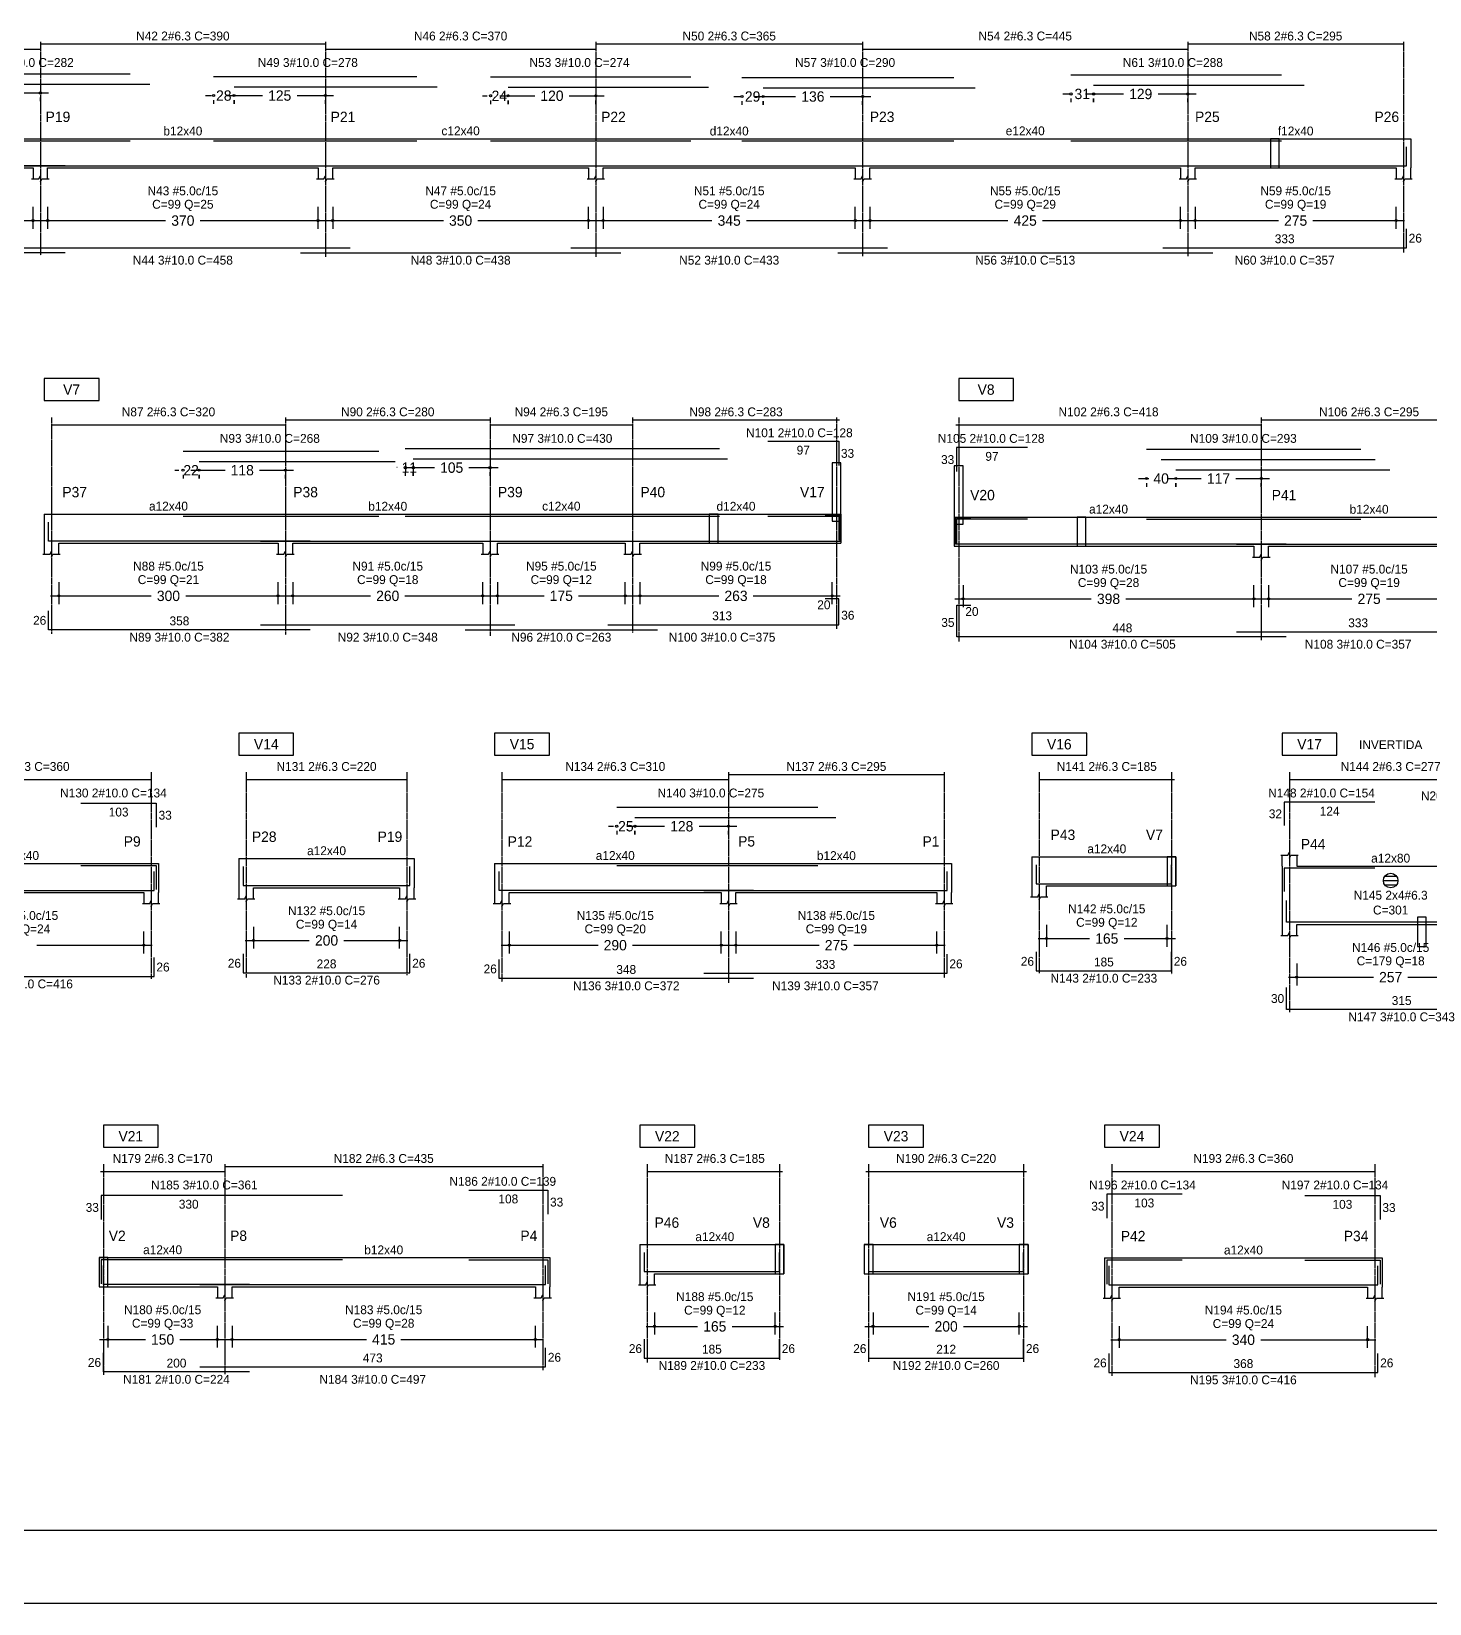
# Model space of a CAD drawing. Extents: x -8959 to 10104, y 7473 to 11928.
# Drawn here: x 121 to 2034, y 7473 to 9625 of the extents above; entities that cross this region are included whole.
import ezdxf
from ezdxf.enums import TextEntityAlignment as Align

# ---------------------------------------------------------------- set-up
doc = ezdxf.new("R2010")
doc.units = 0
doc.header["$LTSCALE"] = 10
doc.header["$MEASUREMENT"] = 0
doc.linetypes.add('LT0', pattern=[0])
doc.linetypes.add('LT3', pattern=[0.264, 0.12, -0.048, 0.048, -0.048])
for name, color, linetype in [('COT-T', 1, 'LT0'), ('FER-L', 7, 'LT0'), ('FER-T', 2, 'LT0'), ('VIG-L', 7, 'LT0'), ('VIG-T', 8, 'LT0')]:
    doc.layers.add(name, color=color, linetype=linetype)

msp = doc.modelspace()

# ---------------------------------------------------------------- linework, layer by layer
at = {"layer": 'COT-T', "linetype": 'LT3'}
for p, q in [((133.1, 9611), (133.1, 9318.9)), ((523.1, 9611), (523.1, 9316.4)), ((893.1, 9611), (893.1, 9316.4)), ((1258.1, 9611), (1258.1, 9317.7)), ((1703.1, 9611), (1703.1, 9317.7)), ((1998.1, 9611), (1998.1, 9322.6)), ((148.4, 9096.6), (148.4, 8800.5)), ((468.4, 9096.6), (468.4, 8799.1)), ((748.4, 9096.6), (748.4, 8797.8)), ((943.4, 9096.6), (943.4, 8801.8)), ((1222.4, 9096.6), (1222.4, 8807.2)), ((1389.6, 9096.6), (1389.6, 8790.3)), ((1803.6, 9096.6), (1803.6, 8792.1)), ((284.7, 8611.3), (284.7, 8328.3)), ((414.7, 8611.3), (414.7, 8329.6)), ((634.7, 8611.3), (634.7, 8333.5)), ((764.7, 8611.3), (764.7, 8324.4)), ((1074.7, 8611.3), (1074.7, 8323.2)), ((1369.7, 8611.3), (1369.7, 8329.6)), ((1499.7, 8611.3), (1499.7, 8336.1)), ((1680.7, 8611.3), (1680.7, 8334.8)), ((1842.1, 8611.3), (1842.1, 8282.6)), ((219.4, 8074.8), (219.4, 7786.7)), ((385.4, 8074.8), (385.4, 7787.6)), ((820.4, 8074.8), (820.4, 7792.8)), ((963.4, 8074.8), (963.4, 7803.3)), ((1144.4, 8074.8), (1144.4, 7806.6)), ((1266.4, 8074.8), (1266.4, 7804.4)), ((1478.4, 8074.8), (1478.4, 7804.4)), ((1599.1, 8074.8), (1599.1, 7785.3)), ((1959.1, 8074.8), (1959.1, 7782.9))]:
    msp.add_line(p, q, dxfattribs=at)
at = {"layer": 'COT-T', "linetype": 'LT0'}
for p, q in [((90.8, 9540.8), (144.4, 9540.8)), ((133.1, 9529.5), (133.1, 9534.5)), ((358.9, 9537.3), (367.3, 9537.3)), ((386.9, 9537.3), (437, 9537.3)), ((401, 9537.3), (409.4, 9537.3)), ((484.3, 9537.3), (534.4, 9537.3)), ((737.9, 9537), (744.3, 9537)), ((761.9, 9537), (809.5, 9537)), ((778, 9537), (784.4, 9537)), ((856.8, 9537), (904.4, 9537)), ((1081.9, 9536), (1090.8, 9536)), ((1110.9, 9536), (1166.5, 9536)), ((1124.5, 9536), (1133.4, 9536)), ((1213.8, 9536), (1269.4, 9536)), ((1531.9, 9539.5), (1541.8, 9539.5)), ((1543.1, 9533.3), (1543.1, 9528.3)), ((1562.9, 9539.5), (1615, 9539.5)), ((1574.1, 9528.3), (1574.1, 9533.3)), ((1574.1, 9533.3), (1574.1, 9528.3)), ((1575.5, 9539.5), (1585.4, 9539.5)), ((1662.3, 9539.5), (1714.4, 9539.5)), ((1703.1, 9528.3), (1703.1, 9533.3)), ((370.1, 9531), (370.1, 9526)), ((398.1, 9526), (398.1, 9531)), ((398.1, 9531), (398.1, 9526)), ((523.1, 9526), (523.1, 9531)), ((749.1, 9530.7), (749.1, 9525.7)), ((773.1, 9525.7), (773.1, 9530.7)), ((773.1, 9530.7), (773.1, 9525.7)), ((893.1, 9525.7), (893.1, 9530.7)), ((1093.1, 9529.8), (1093.1, 9524.8)), ((1122.1, 9524.8), (1122.1, 9529.8)), ((1122.1, 9529.8), (1122.1, 9524.8)), ((1258.1, 9524.8), (1258.1, 9529.8)), ((123.1, 9355), (123.1, 9385)), ((143.1, 9385), (143.1, 9355)), ((513.1, 9355), (513.1, 9385)), ((533.1, 9385), (533.1, 9355)), ((883.1, 9355), (883.1, 9385)), ((903.1, 9385), (903.1, 9355)), ((1248.1, 9355), (1248.1, 9385)), ((1268.1, 9385), (1268.1, 9355)), ((1693.1, 9355), (1693.1, 9385)), ((1713.1, 9385), (1713.1, 9355)), ((1988.1, 9355), (1988.1, 9385)), ((-3.2, 9366.2), (134.4, 9366.2)), ((131.9, 9366.2), (304.5, 9366.2)), ((351.8, 9366.2), (524.4, 9366.2)), ((521.9, 9366.2), (684.5, 9366.2)), ((731.8, 9366.2), (894.4, 9366.2)), ((891.9, 9366.2), (1052, 9366.2)), ((1099.3, 9366.2), (1259.4, 9366.2)), ((1256.9, 9366.2), (1457, 9366.2)), ((1504.3, 9366.2), (1704.4, 9366.2)), ((1701.9, 9366.2), (1827, 9366.2)), ((1874.3, 9366.2), (1999.4, 9366.2)), ((317.1, 9024.6), (322.5, 9024.6)), ((328.4, 9018.4), (328.4, 9013.4)), ((339.1, 9024.6), (385.8, 9024.6)), ((350.4, 9013.4), (350.4, 9018.4)), ((350.4, 9018.4), (350.4, 9013.4)), ((356.3, 9024.6), (361.6, 9024.6)), ((433, 9024.6), (479.6, 9024.6)), ((468.4, 9013.4), (468.4, 9018.4)), ((621.1, 9028.1), (621, 9028.1)), ((632.1, 9028.1), (672.3, 9028.1)), ((632.4, 9021.9), (632.4, 9016.9)), ((643.4, 9016.9), (643.4, 9021.9)), ((643.4, 9021.9), (643.4, 9016.9)), ((654.8, 9028.1), (654.6, 9028.1)), ((719.5, 9028.1), (759.6, 9028.1)), ((748.4, 9016.9), (748.4, 9021.9)), ((1635.4, 9013.2), (1649.8, 9013.2)), ((1646.6, 9007), (1646.6, 9002)), ((1675.4, 9013.2), (1721.5, 9013.2)), ((1683.5, 9013.2), (1697.9, 9013.2)), ((1686.6, 9002), (1686.6, 9007)), ((1686.6, 9007), (1686.6, 9002)), ((1768.8, 9013.2), (1814.9, 9013.2)), ((1803.6, 9002), (1803.6, 9007)), ((158.4, 8871.4), (158.4, 8841.4)), ((458.4, 8841.4), (458.4, 8871.4)), ((478.4, 8871.4), (478.4, 8841.4)), ((738.4, 8841.4), (738.4, 8871.4)), ((758.4, 8871.4), (758.4, 8841.4)), ((933.4, 8841.4), (933.4, 8871.4)), ((953.4, 8871.4), (953.4, 8841.4)), ((1216.4, 8841.4), (1216.4, 8871.4)), ((1395.6, 8867.3), (1395.6, 8837.3)), ((1793.6, 8837.3), (1793.6, 8867.3)), ((1813.6, 8867.3), (1813.6, 8837.3)), ((147.1, 8852.6), (284.8, 8852.6)), ((332, 8852.6), (469.6, 8852.6)), ((467.1, 8852.6), (584.8, 8852.6)), ((632, 8852.6), (749.6, 8852.6)), ((747.1, 8852.6), (822.3, 8852.6)), ((869.5, 8852.6), (944.6, 8852.6)), ((942.1, 8852.6), (1061.3, 8852.6)), ((1108.5, 8852.6), (1227.6, 8852.6)), ((1384.4, 8848.5), (1571, 8848.5)), ((1618.3, 8848.5), (1804.9, 8848.5)), ((1802.4, 8848.5), (1927.5, 8848.5)), ((1974.8, 8848.5), (2099.9, 8848.5)), ((910.5, 8537.3), (917.4, 8537.3)), ((921.7, 8531), (921.7, 8526)), ((935.5, 8537.3), (987.1, 8537.3)), ((946.7, 8526), (946.7, 8531)), ((946.7, 8531), (946.7, 8526)), ((951.1, 8537.3), (958, 8537.3)), ((1034.4, 8537.3), (1086, 8537.3)), ((1074.7, 8526), (1074.7, 8531)), ((274.7, 8363.3), (274.7, 8393.3)), ((424.7, 8399.8), (424.7, 8369.8)), ((624.7, 8369.8), (624.7, 8399.8)), ((774.7, 8393.3), (774.7, 8363.3)), ((1064.7, 8363.3), (1064.7, 8393.3)), ((1084.7, 8393.3), (1084.7, 8363.3)), ((1359.7, 8363.3), (1359.7, 8393.3)), ((1509.7, 8402.4), (1509.7, 8372.4)), ((1674.7, 8372.4), (1674.7, 8402.4)), ((128.4, 8374.5), (286, 8374.5)), ((413.5, 8381), (501.1, 8381)), ((548.4, 8381), (636, 8381)), ((763.5, 8374.5), (896.1, 8374.5)), ((943.4, 8374.5), (1076, 8374.5)), ((1073.5, 8374.5), (1198.6, 8374.5)), ((1245.9, 8374.5), (1371, 8374.5)), ((1498.5, 8383.6), (1568.6, 8383.6)), ((1615.9, 8383.6), (1686, 8383.6)), ((1852.1, 8349.5), (1852.1, 8319.5)), ((1840.8, 8330.8), (1956.9, 8330.8)), ((2004.2, 8330.8), (2120.3, 8330.8)), ((225.4, 7853.7), (225.4, 7823.7)), ((375.4, 7823.7), (375.4, 7853.7)), ((395.4, 7853.7), (395.4, 7823.7)), ((810.4, 7823.7), (810.4, 7853.7)), ((973.4, 7871.6), (973.4, 7841.6)), ((1138.4, 7841.6), (1138.4, 7871.6)), ((1272.4, 7871.6), (1272.4, 7841.6)), ((1472.4, 7841.6), (1472.4, 7871.6)), ((1609.1, 7853.3), (1609.1, 7823.3)), ((1949.1, 7823.3), (1949.1, 7853.3)), ((214.1, 7834.9), (276.8, 7834.9)), ((324, 7834.9), (386.6, 7834.9)), ((384.1, 7834.9), (579.3, 7834.9)), ((626.5, 7834.9), (821.6, 7834.9)), ((962.2, 7852.8), (1032.3, 7852.8)), ((1079.5, 7852.8), (1149.7, 7852.8)), ((1261.2, 7852.8), (1348.8, 7852.8)), ((1396, 7852.8), (1483.7, 7852.8)), ((1597.9, 7834.5), (1755.5, 7834.5)), ((1802.8, 7834.5), (1960.4, 7834.5))]:
    msp.add_line(p, q, dxfattribs=at)
at = {"layer": 'COT-T'}
for centre in [(133.1, 9540.8), (370.1, 9537.3), (398.1, 9537.3), (398.1, 9537.3), (523.1, 9537.3), (749.1, 9537), (773.1, 9537), (773.1, 9537), (893.1, 9537), (1093.1, 9536), (1122.1, 9536), (1122.1, 9536), (1258.1, 9536), (1543.1, 9539.5), (1574.1, 9539.5), (1574.1, 9539.5), (1703.1, 9539.5), (123.1, 9366.2), (143.1, 9366.2), (513.1, 9366.2), (533.1, 9366.2), (883.1, 9366.2), (903.1, 9366.2), (1248.1, 9366.2), (1268.1, 9366.2), (1693.1, 9366.2), (1713.1, 9366.2), (1988.1, 9366.2), (328.4, 9024.6), (350.4, 9024.6), (350.4, 9024.6), (468.4, 9024.6), (632.4, 9028.1), (643.4, 9028.1), (643.4, 9028.1), (748.4, 9028.1), (1646.6, 9013.2), (1686.6, 9013.2), (1686.6, 9013.2), (1803.6, 9013.2), (158.4, 8852.6), (458.4, 8852.6), (478.4, 8852.6), (738.4, 8852.6), (758.4, 8852.6), (933.4, 8852.6), (953.4, 8852.6), (1216.4, 8852.6), (1395.6, 8848.5), (1793.6, 8848.5), (1813.6, 8848.5), (921.7, 8537.3), (946.7, 8537.3), (946.7, 8537.3), (1074.7, 8537.3), (274.7, 8374.5), (424.7, 8381), (624.7, 8381), (774.7, 8374.5), (1064.7, 8374.5), (1084.7, 8374.5), (1359.7, 8374.5), (1509.7, 8383.6), (1674.7, 8383.6), (1852.1, 8330.8), (973.4, 7852.8), (1138.4, 7852.8), (1272.4, 7852.8), (1472.4, 7852.8), (225.4, 7834.9), (375.4, 7834.9), (395.4, 7834.9), (810.4, 7834.9), (1609.1, 7834.5), (1949.1, 7834.5)]:
    msp.add_circle(centre, 1.5, dxfattribs=at)
at = {"layer": 'FER-T', "linetype": 'LT0'}
for p, q in [((-186.9, 9601), (133.1, 9601)), ((133.1, 9608), (523.1, 9608)), ((523.1, 9601), (893.1, 9601)), ((893.1, 9608), (1258.1, 9608)), ((1258.1, 9601), (1703.1, 9601)), ((1703.1, 9608), (1998.1, 9608)), ((-25.9, 9566.8), (256.1, 9566.8)), ((370.1, 9563.3), (648.1, 9563.3)), ((749.1, 9563), (1023.1, 9563)), ((1093.1, 9562), (1383.1, 9562)), ((1543.1, 9565.5), (1831.1, 9565.5)), ((1.1, 9552.8), (283.1, 9552.8)), ((398.1, 9549.3), (676.1, 9549.3)), ((773.1, 9549), (1047.1, 9549)), ((1122.1, 9548), (1412.1, 9548)), ((1574.1, 9551.5), (1862.1, 9551.5)), ((-25.9, 9475.2), (256.1, 9475.2)), ((370.1, 9475.2), (648.1, 9475.2)), ((749.1, 9475.2), (1023.1, 9475.2)), ((1093.1, 9475.2), (1383.1, 9475.2)), ((1543.1, 9475.2), (1831.1, 9475.2)), ((2002.1, 9441.2), (2002.1, 9467.2)), ((167.1, 9441.2), (-190.9, 9441.2)), ((99.1, 9441.2), (557.1, 9441.2)), ((489.1, 9441.2), (927.1, 9441.2)), ((859.1, 9441.2), (1292.1, 9441.2)), ((1224.1, 9441.2), (1737.1, 9441.2)), ((1669.1, 9441.2), (2002.1, 9441.2)), ((2002.1, 9329.1), (2002.1, 9355.1)), ((167.1, 9322.1), (-190.9, 9322.1)), ((99.1, 9329.1), (557.1, 9329.1)), ((489.1, 9322.1), (927.1, 9322.1)), ((859.1, 9329.1), (1292.1, 9329.1)), ((1224.1, 9322.1), (1737.1, 9322.1)), ((1669.1, 9329.1), (2002.1, 9329.1)), ((148.4, 9086.6), (468.4, 9086.6)), ((468.4, 9093.6), (748.4, 9093.6)), ((748.4, 9086.6), (943.4, 9086.6)), ((943.4, 9093.6), (1226.4, 9093.6)), ((1385.6, 9086.6), (1803.6, 9086.6)), ((1803.6, 9093.6), (2098.6, 9093.6)), ((1128.4, 9064.1), (1225.4, 9064.1)), ((1225.4, 9064.1), (1225.4, 9031.1)), ((328.4, 9050.6), (596.4, 9050.6)), ((632.4, 9054.1), (1062.4, 9054.1)), ((643.4, 9040.1), (1073.4, 9040.1)), ((1483.6, 9055.6), (1386.6, 9055.6)), ((1386.6, 9055.6), (1386.6, 9022.6)), ((1646.6, 9053.2), (1939.6, 9053.2)), ((1666.6, 9039.2), (1959.6, 9039.2)), ((350.4, 9036.6), (618.4, 9036.6)), ((1686.6, 9025.2), (1979.6, 9025.2)), ((144.4, 8927.6), (144.4, 8953.6)), ((328.4, 8961.6), (596.4, 8961.6)), ((632.4, 8961.6), (1062.4, 8961.6)), ((1128.4, 8961.6), (1225.4, 8961.6)), ((1225.4, 8961.6), (1225.4, 8928.6)), ((1227.3, 8927.6), (1227.3, 8962.7)), ((1385.1, 8923.5), (1385.1, 8959.3)), ((1483.6, 8957.5), (1386.6, 8957.5)), ((1386.6, 8957.5), (1386.6, 8924.5)), ((1646.6, 8957.5), (1939.6, 8957.5)), ((502.4, 8927.6), (144.4, 8927.6)), ((434.4, 8927.6), (782.4, 8927.6)), ((714.4, 8927.6), (977.4, 8927.6)), ((909.4, 8927.6), (1227.3, 8927.6)), ((1837.6, 8923.5), (1385.1, 8923.5)), ((1769.6, 8923.5), (2102.6, 8923.5)), ((1225.7, 8813.1), (1225.7, 8848.7)), ((144.4, 8806.1), (144.4, 8832.1)), ((1387, 8796.5), (1387, 8839.8)), ((502.4, 8806.1), (144.4, 8806.1)), ((434.4, 8813.1), (782.4, 8813.1)), ((714.4, 8806.1), (977.4, 8806.1)), ((909.4, 8813.1), (1225.7, 8813.1)), ((1769.6, 8803.5), (2102.6, 8803.5)), ((1837.6, 8796.5), (1387, 8796.5)), ((1074.7, 8608.3), (1369.7, 8608.3)), ((-75.3, 8601.3), (284.7, 8601.3)), ((414.7, 8601.3), (634.7, 8601.3)), ((764.7, 8601.3), (1074.7, 8601.3)), ((1499.7, 8601.3), (1684.7, 8601.3)), ((1842.1, 8601.3), (2119.1, 8601.3)), ((188.7, 8568.9), (291.7, 8568.9)), ((291.7, 8568.9), (291.7, 8535.9)), ((921.7, 8563.3), (1196.7, 8563.3)), ((1959.1, 8570.3), (1835.1, 8570.3)), ((1835.1, 8570.3), (1835.1, 8538.3)), ((946.7, 8549.3), (1221.7, 8549.3)), ((188.7, 8483.5), (291.7, 8483.5)), ((291.7, 8483.5), (291.7, 8450.5)), ((410.7, 8482), (410.7, 8456)), ((638.7, 8456), (638.7, 8482)), ((921.7, 8483.5), (1196.7, 8483.5)), ((1495.7, 8484.6), (1495.7, 8458.6)), ((1680.7, 8458.6), (1680.7, 8484.6)), ((1959.1, 8479.8), (1835.1, 8479.8)), ((1835.1, 8479.8), (1835.1, 8447.8)), ((288.7, 8449.5), (288.7, 8475.5)), ((410.7, 8456), (638.7, 8456)), ((760.7, 8449.5), (760.7, 8475.5)), ((1373.7, 8449.5), (1373.7, 8475.5)), ((1495.7, 8458.6), (1680.7, 8458.6)), ((-79.3, 8449.5), (288.7, 8449.5)), ((1108.7, 8449.5), (760.7, 8449.5)), ((1040.7, 8449.5), (1373.7, 8449.5)), ((1838.1, 8405.8), (1838.1, 8435.8)), ((2153.1, 8405.8), (1838.1, 8405.8)), ((288.7, 8331.6), (288.7, 8357.6)), ((410.7, 8362.8), (410.7, 8336.8)), ((638.7, 8336.8), (638.7, 8362.8)), ((760.7, 8329), (760.7, 8355)), ((1373.7, 8336), (1373.7, 8362)), ((1495.7, 8365.4), (1495.7, 8339.4)), ((1680.7, 8339.4), (1680.7, 8365.4)), ((-79.3, 8331.6), (288.7, 8331.6)), ((410.7, 8336.8), (638.7, 8336.8)), ((1108.7, 8329), (760.7, 8329)), ((1040.7, 8336), (1373.7, 8336)), ((1495.7, 8339.4), (1680.7, 8339.4)), ((1838.1, 8286.5), (1838.1, 8316.5)), ((2153.1, 8286.5), (1838.1, 8286.5)), ((385.4, 8071.8), (820.4, 8071.8)), ((215.4, 8064.8), (385.4, 8064.8)), ((963.4, 8064.8), (1148.4, 8064.8)), ((1262.4, 8064.8), (1482.4, 8064.8)), ((1599.1, 8064.8), (1959.1, 8064.8)), ((546.4, 8032.1), (216.4, 8032.1)), ((216.4, 8032.1), (216.4, 7999.1)), ((719.4, 8039.4), (827.4, 8039.4)), ((827.4, 8039.4), (827.4, 8006.4)), ((1695.1, 8033.8), (1592.1, 8033.8)), ((1592.1, 8033.8), (1592.1, 8000.8)), ((1863.1, 8031.9), (1966.1, 8031.9)), ((1966.1, 8031.9), (1966.1, 7998.9)), ((546.4, 7943.9), (216.4, 7943.9)), ((216.4, 7943.9), (216.4, 7910.9)), ((719.4, 7943.9), (827.4, 7943.9)), ((827.4, 7943.9), (827.4, 7910.9)), ((959.4, 7953.8), (959.4, 7927.8)), ((1144.4, 7927.8), (1144.4, 7953.8)), ((1266.4, 7953.8), (1266.4, 7927.8)), ((1478.4, 7927.8), (1478.4, 7953.8)), ((1695.1, 7943.5), (1592.1, 7943.5)), ((1592.1, 7943.5), (1592.1, 7910.5)), ((1863.1, 7943.5), (1966.1, 7943.5)), ((1966.1, 7943.5), (1966.1, 7910.5)), ((219.4, 7909.9), (219.4, 7935.9)), ((824.4, 7909.9), (824.4, 7935.9)), ((959.4, 7927.8), (1144.4, 7927.8)), ((1266.4, 7927.8), (1478.4, 7927.8)), ((1595.1, 7935.5), (1595.1, 7909.5)), ((1963.1, 7909.5), (1963.1, 7935.5)), ((419.4, 7909.9), (219.4, 7909.9)), ((351.4, 7909.9), (824.4, 7909.9)), ((1595.1, 7909.5), (1963.1, 7909.5)), ((959.4, 7835.4), (959.4, 7809.4)), ((1144.4, 7809.4), (1144.4, 7835.4)), ((1266.4, 7835.4), (1266.4, 7809.4)), ((1478.4, 7809.4), (1478.4, 7835.4)), ((219.4, 7790.5), (219.4, 7816.5)), ((824.4, 7797.5), (824.4, 7823.5)), ((1595.1, 7815.8), (1595.1, 7789.8)), ((1963.1, 7789.8), (1963.1, 7815.8)), ((419.4, 7790.5), (219.4, 7790.5)), ((351.4, 7797.5), (824.4, 7797.5)), ((959.4, 7809.4), (1144.4, 7809.4)), ((1266.4, 7809.4), (1478.4, 7809.4)), ((1595.1, 7789.8), (1963.1, 7789.8))]:
    msp.add_line(p, q, dxfattribs=at)
at = {"layer": 'FER-T', "linetype": 'ByBlock'}
for p, q in [((1227.3, 8962.7), (1206.8, 8962.7)), ((1385.1, 8959.3), (1406.3, 8959.3)), ((1225.7, 8848.7), (1206.8, 8848.7)), ((1387, 8839.8), (1406.3, 8839.8))]:
    msp.add_line(p, q, dxfattribs=at)
at = {"layer": 'VIG-T', "linetype": 'LT0'}
for p, q in [((-176.9, 9478.2), (123.1, 9478.2)), ((123.1, 9478.2), (143.1, 9478.2)), ((143.1, 9478.2), (293.1, 9478.2)), ((293.1, 9478.2), (513.1, 9478.2)), ((513.1, 9478.2), (533.1, 9478.2)), ((533.1, 9478.2), (883.1, 9478.2)), ((883.1, 9478.2), (903.1, 9478.2)), ((903.1, 9478.2), (1023.1, 9478.2)), ((1023.1, 9478.2), (1248.1, 9478.2)), ((1248.1, 9478.2), (1268.1, 9478.2)), ((1268.1, 9478.2), (1523.1, 9478.2)), ((1523.1, 9478.2), (1693.1, 9478.2)), ((1693.1, 9478.2), (1713.1, 9478.2)), ((1713.1, 9478.2), (1816.1, 9478.2)), ((1816.1, 9478.2), (1828.1, 9478.2)), ((1828.1, 9478.2), (1816.1, 9478.2)), ((1816.1, 9478.2), (1816.1, 9438.2)), ((1828.1, 9478.2), (1988.1, 9478.2)), ((1828.1, 9438.2), (1828.1, 9478.2)), ((1988.1, 9478.2), (2008.1, 9478.2)), ((2008.1, 9478.2), (2008.1, 9438.2)), ((-176.9, 9438.2), (123.1, 9438.2)), ((123.1, 9438.2), (123.1, 9423.2)), ((131.1, 9423.2), (133.1, 9427.2)), ((133.1, 9427.2), (133.1, 9419.2)), ((143.1, 9438.2), (293.1, 9438.2)), ((143.1, 9423.2), (143.1, 9438.2)), ((293.1, 9438.2), (513.1, 9438.2)), ((513.1, 9438.2), (513.1, 9423.2)), ((521.1, 9423.2), (523.1, 9427.2)), ((523.1, 9427.2), (523.1, 9419.2)), ((533.1, 9438.2), (883.1, 9438.2)), ((533.1, 9423.2), (533.1, 9438.2)), ((883.1, 9438.2), (883.1, 9423.2)), ((891.1, 9423.2), (893.1, 9427.2)), ((893.1, 9427.2), (893.1, 9419.2)), ((903.1, 9438.2), (1023.1, 9438.2)), ((903.1, 9423.2), (903.1, 9438.2)), ((1023.1, 9438.2), (1248.1, 9438.2)), ((1248.1, 9438.2), (1248.1, 9423.2)), ((1256.1, 9423.2), (1258.1, 9427.2)), ((1258.1, 9427.2), (1258.1, 9419.2)), ((1268.1, 9438.2), (1523.1, 9438.2)), ((1268.1, 9423.2), (1268.1, 9438.2)), ((1523.1, 9438.2), (1693.1, 9438.2)), ((1693.1, 9438.2), (1693.1, 9423.2)), ((1701.1, 9423.2), (1703.1, 9427.2)), ((1703.1, 9427.2), (1703.1, 9419.2)), ((1713.1, 9438.2), (1816.1, 9438.2)), ((1713.1, 9423.2), (1713.1, 9438.2)), ((1816.1, 9438.2), (1828.1, 9438.2)), ((1816.1, 9438.2), (1828.1, 9438.2)), ((1828.1, 9438.2), (1988.1, 9438.2)), ((1988.1, 9438.2), (1988.1, 9423.2)), ((1996.1, 9423.2), (1998.1, 9427.2)), ((1998.1, 9427.2), (1998.1, 9419.2)), ((2008.1, 9423.2), (2008.1, 9438.2)), ((121.1, 9423.2), (131.1, 9423.2)), ((133.1, 9419.2), (135.1, 9423.2)), ((135.1, 9423.2), (145.1, 9423.2)), ((511.1, 9423.2), (521.1, 9423.2)), ((523.1, 9419.2), (525.1, 9423.2)), ((525.1, 9423.2), (535.1, 9423.2)), ((881.1, 9423.2), (891.1, 9423.2)), ((893.1, 9419.2), (895.1, 9423.2)), ((895.1, 9423.2), (905.1, 9423.2)), ((1246.1, 9423.2), (1256.1, 9423.2)), ((1258.1, 9419.2), (1260.1, 9423.2)), ((1260.1, 9423.2), (1270.1, 9423.2)), ((1691.1, 9423.2), (1701.1, 9423.2)), ((1703.1, 9419.2), (1705.1, 9423.2)), ((1705.1, 9423.2), (1715.1, 9423.2)), ((1986.1, 9423.2), (1996.1, 9423.2)), ((1998.1, 9419.2), (2000.1, 9423.2)), ((2000.1, 9423.2), (2010.1, 9423.2)), ((213.4, 9149.9), (138.4, 9149.9)), ((138.4, 9149.9), (138.4, 9119.9)), ((213.4, 9119.9), (213.4, 9149.9)), ((1464.6, 9149.9), (1389.6, 9149.9)), ((1389.6, 9149.9), (1389.6, 9119.9)), ((1464.6, 9119.9), (1464.6, 9149.9)), ((138.4, 9119.9), (213.4, 9119.9)), ((1389.6, 9119.9), (1464.6, 9119.9)), ((1228.4, 9034.6), (1216.4, 9034.6)), ((1216.4, 9034.6), (1216.4, 8954.6)), ((1228.4, 8954.6), (1228.4, 9034.6)), ((1395.6, 9030.5), (1383.6, 9030.5)), ((1383.6, 9030.5), (1383.6, 8950.5)), ((1395.6, 8950.5), (1395.6, 9030.5)), ((138.4, 8964.6), (158.4, 8964.6)), ((138.4, 8964.6), (138.4, 8924.6)), ((158.4, 8964.6), (458.4, 8964.6)), ((458.4, 8964.6), (478.4, 8964.6)), ((478.4, 8964.6), (738.4, 8964.6)), ((738.4, 8964.6), (758.4, 8964.6)), ((758.4, 8964.6), (933.4, 8964.6)), ((933.4, 8964.6), (953.4, 8964.6)), ((953.4, 8964.6), (1048.4, 8964.6)), ((1048.4, 8964.6), (1060.4, 8964.6)), ((1060.4, 8964.6), (1048.4, 8964.6)), ((1048.4, 8964.6), (1048.4, 8924.6)), ((1060.4, 8964.6), (1216.4, 8964.6)), ((1060.4, 8924.6), (1060.4, 8964.6)), ((1216.4, 8964.6), (1228.4, 8964.6)), ((1216.4, 8954.6), (1228.4, 8954.6)), ((1228.4, 8964.6), (1228.4, 8924.6)), ((1383.6, 8960.5), (1395.6, 8960.5)), ((1383.6, 8960.5), (1383.6, 8920.5)), ((1395.6, 8960.5), (1551.6, 8960.5)), ((1551.6, 8960.5), (1563.6, 8960.5)), ((1563.6, 8960.5), (1551.6, 8960.5)), ((1551.6, 8960.5), (1551.6, 8920.5)), ((1563.6, 8960.5), (1793.6, 8960.5)), ((1563.6, 8920.5), (1563.6, 8960.5)), ((1793.6, 8960.5), (1813.6, 8960.5)), ((1813.6, 8960.5), (2088.6, 8960.5)), ((1383.6, 8950.5), (1395.6, 8950.5)), ((136.4, 8909.6), (146.4, 8909.6)), ((138.4, 8924.6), (138.4, 8909.6)), ((146.4, 8909.6), (148.4, 8913.6)), ((148.4, 8913.6), (148.4, 8905.6)), ((148.4, 8905.6), (150.4, 8909.6)), ((150.4, 8909.6), (160.4, 8909.6)), ((158.4, 8924.6), (458.4, 8924.6)), ((158.4, 8909.6), (158.4, 8924.6)), ((456.4, 8909.6), (466.4, 8909.6)), ((458.4, 8924.6), (458.4, 8909.6)), ((466.4, 8909.6), (468.4, 8913.6)), ((468.4, 8913.6), (468.4, 8905.6)), ((468.4, 8905.6), (470.4, 8909.6)), ((470.4, 8909.6), (480.4, 8909.6)), ((478.4, 8924.6), (738.4, 8924.6)), ((478.4, 8909.6), (478.4, 8924.6)), ((736.4, 8909.6), (746.4, 8909.6)), ((738.4, 8924.6), (738.4, 8909.6)), ((746.4, 8909.6), (748.4, 8913.6)), ((748.4, 8913.6), (748.4, 8905.6)), ((748.4, 8905.6), (750.4, 8909.6)), ((750.4, 8909.6), (760.4, 8909.6)), ((758.4, 8924.6), (933.4, 8924.6)), ((758.4, 8909.6), (758.4, 8924.6)), ((931.4, 8909.6), (941.4, 8909.6)), ((933.4, 8924.6), (933.4, 8909.6)), ((941.4, 8909.6), (943.4, 8913.6)), ((943.4, 8913.6), (943.4, 8905.6)), ((943.4, 8905.6), (945.4, 8909.6)), ((945.4, 8909.6), (955.4, 8909.6)), ((953.4, 8924.6), (1048.4, 8924.6)), ((953.4, 8909.6), (953.4, 8924.6)), ((1048.4, 8924.6), (1060.4, 8924.6)), ((1048.4, 8924.6), (1060.4, 8924.6)), ((1060.4, 8924.6), (1216.4, 8924.6)), ((1216.4, 8924.6), (1228.4, 8924.6)), ((1383.6, 8920.5), (1395.6, 8920.5)), ((1395.6, 8920.5), (1551.6, 8920.5)), ((1551.6, 8920.5), (1563.6, 8920.5)), ((1551.6, 8920.5), (1563.6, 8920.5)), ((1563.6, 8920.5), (1793.6, 8920.5)), ((1793.6, 8920.5), (1793.6, 8905.5)), ((1801.6, 8905.5), (1803.6, 8909.5)), ((1803.6, 8909.5), (1803.6, 8901.5)), ((1813.6, 8920.5), (2088.6, 8920.5)), ((1813.6, 8905.5), (1813.6, 8920.5)), ((1791.6, 8905.5), (1801.6, 8905.5)), ((1803.6, 8901.5), (1805.6, 8905.5)), ((1805.6, 8905.5), (1815.6, 8905.5)), ((479.7, 8664.5), (404.7, 8664.5)), ((404.7, 8664.5), (404.7, 8634.5)), ((479.7, 8634.5), (479.7, 8664.5)), ((829.7, 8664.5), (754.7, 8664.5)), ((754.7, 8664.5), (754.7, 8634.5)), ((829.7, 8634.5), (829.7, 8664.5)), ((1564.7, 8664.5), (1489.7, 8664.5)), ((1489.7, 8664.5), (1489.7, 8634.5)), ((1564.7, 8634.5), (1564.7, 8664.5)), ((1907.1, 8664.5), (1832.1, 8664.5)), ((1832.1, 8664.5), (1832.1, 8634.5)), ((1907.1, 8634.5), (1907.1, 8664.5)), ((404.7, 8634.5), (479.7, 8634.5)), ((754.7, 8634.5), (829.7, 8634.5)), ((1489.7, 8634.5), (1564.7, 8634.5)), ((1832.1, 8634.5), (1907.1, 8634.5)), ((1840.1, 8497.8), (1842.1, 8501.8)), ((1842.1, 8501.8), (1842.1, 8493.8)), ((-65.3, 8486.5), (274.7, 8486.5)), ((274.7, 8486.5), (294.7, 8486.5)), ((294.7, 8486.5), (294.7, 8446.5)), ((404.7, 8493), (424.7, 8493)), ((404.7, 8493), (404.7, 8453)), ((424.7, 8493), (624.7, 8493)), ((624.7, 8493), (644.7, 8493)), ((644.7, 8493), (644.7, 8453)), ((754.7, 8486.5), (774.7, 8486.5)), ((754.7, 8486.5), (754.7, 8446.5)), ((774.7, 8486.5), (1064.7, 8486.5)), ((1064.7, 8486.5), (1084.7, 8486.5)), ((1084.7, 8486.5), (1359.7, 8486.5)), ((1359.7, 8486.5), (1379.7, 8486.5)), ((1379.7, 8486.5), (1379.7, 8446.5)), ((1489.7, 8495.6), (1509.7, 8495.6)), ((1489.7, 8495.6), (1489.7, 8455.6)), ((1509.7, 8495.6), (1674.7, 8495.6)), ((1674.7, 8495.6), (1686.7, 8495.6)), ((1686.7, 8495.6), (1674.7, 8495.6)), ((1674.7, 8495.6), (1674.7, 8455.6)), ((1686.7, 8495.6), (1686.7, 8455.6)), ((1686.7, 8455.6), (1686.7, 8495.6)), ((1830.1, 8497.8), (1840.1, 8497.8)), ((1832.1, 8482.8), (1832.1, 8497.8)), ((1832.1, 8482.8), (1832.1, 8402.8)), ((1842.1, 8493.8), (1844.1, 8497.8)), ((1844.1, 8497.8), (1854.1, 8497.8)), ((1852.1, 8497.8), (1852.1, 8482.8)), ((1852.1, 8482.8), (2017.1, 8482.8)), ((2017.1, 8482.8), (2029.1, 8482.8)), ((2029.1, 8482.8), (2109.1, 8482.8)), ((1970.6, 8463), (1990.6, 8463)), ((1972.4, 8468.8), (1988.8, 8468.8)), ((1972.4, 8457.3), (1988.8, 8457.3)), ((-65.3, 8446.5), (274.7, 8446.5)), ((274.7, 8446.5), (274.7, 8431.5)), ((282.7, 8431.5), (284.7, 8435.5)), ((284.7, 8435.5), (284.7, 8427.5)), ((294.7, 8431.5), (294.7, 8446.5)), ((402.7, 8438), (412.7, 8438)), ((404.7, 8453), (404.7, 8438)), ((412.7, 8438), (414.7, 8442)), ((414.7, 8442), (414.7, 8434)), ((414.7, 8434), (416.7, 8438)), ((416.7, 8438), (426.7, 8438)), ((424.7, 8453), (624.7, 8453)), ((424.7, 8438), (424.7, 8453)), ((622.7, 8438), (632.7, 8438)), ((624.7, 8453), (624.7, 8438)), ((632.7, 8438), (634.7, 8442)), ((634.7, 8442), (634.7, 8434)), ((634.7, 8434), (636.7, 8438)), ((636.7, 8438), (646.7, 8438)), ((644.7, 8438), (644.7, 8453)), ((754.7, 8446.5), (754.7, 8431.5)), ((762.7, 8431.5), (764.7, 8435.5)), ((764.7, 8435.5), (764.7, 8427.5)), ((774.7, 8446.5), (1064.7, 8446.5)), ((774.7, 8431.5), (774.7, 8446.5)), ((1064.7, 8446.5), (1064.7, 8431.5)), ((1072.7, 8431.5), (1074.7, 8435.5)), ((1074.7, 8435.5), (1074.7, 8427.5)), ((1084.7, 8446.5), (1359.7, 8446.5)), ((1084.7, 8431.5), (1084.7, 8446.5)), ((1359.7, 8446.5), (1359.7, 8431.5)), ((1367.7, 8431.5), (1369.7, 8435.5)), ((1369.7, 8435.5), (1369.7, 8427.5)), ((1379.7, 8431.5), (1379.7, 8446.5)), ((1487.7, 8440.6), (1497.7, 8440.6)), ((1489.7, 8455.6), (1489.7, 8440.6)), ((1497.7, 8440.6), (1499.7, 8444.6)), ((1499.7, 8444.6), (1499.7, 8436.6)), ((1499.7, 8436.6), (1501.7, 8440.6)), ((1501.7, 8440.6), (1511.7, 8440.6)), ((1509.7, 8455.6), (1674.7, 8455.6)), ((1509.7, 8440.6), (1509.7, 8455.6)), ((1674.7, 8455.6), (1686.7, 8455.6)), ((1674.7, 8455.6), (1686.7, 8455.6)), ((272.7, 8431.5), (282.7, 8431.5)), ((284.7, 8427.5), (286.7, 8431.5)), ((286.7, 8431.5), (296.7, 8431.5)), ((752.7, 8431.5), (762.7, 8431.5)), ((764.7, 8427.5), (766.7, 8431.5)), ((766.7, 8431.5), (776.7, 8431.5)), ((1062.7, 8431.5), (1072.7, 8431.5)), ((1074.7, 8427.5), (1076.7, 8431.5)), ((1076.7, 8431.5), (1086.7, 8431.5)), ((1357.7, 8431.5), (1367.7, 8431.5)), ((1369.7, 8427.5), (1371.7, 8431.5)), ((1371.7, 8431.5), (1381.7, 8431.5)), ((2029.1, 8412.8), (2017.1, 8412.8)), ((2017.1, 8412.8), (2017.1, 8372.8)), ((2029.1, 8372.8), (2029.1, 8412.8)), ((1832.1, 8402.8), (1832.1, 8387.8)), ((1840.1, 8387.8), (1842.1, 8391.8)), ((1842.1, 8391.8), (1842.1, 8383.8)), ((1852.1, 8402.8), (2017.1, 8402.8)), ((1852.1, 8387.8), (1852.1, 8402.8)), ((2017.1, 8402.8), (2029.1, 8402.8)), ((2029.1, 8402.8), (2109.1, 8402.8)), ((1830.1, 8387.8), (1840.1, 8387.8)), ((1842.1, 8383.8), (1844.1, 8387.8)), ((1844.1, 8387.8), (1854.1, 8387.8)), ((2017.1, 8372.8), (2029.1, 8372.8)), ((294.4, 8128.1), (219.4, 8128.1)), ((219.4, 8128.1), (219.4, 8098.1)), ((294.4, 8098.1), (294.4, 8128.1)), ((1028.4, 8128.1), (953.4, 8128.1)), ((953.4, 8128.1), (953.4, 8098.1)), ((1028.4, 8098.1), (1028.4, 8128.1)), ((1341.4, 8128.1), (1266.4, 8128.1)), ((1266.4, 8128.1), (1266.4, 8098.1)), ((1341.4, 8098.1), (1341.4, 8128.1)), ((1664.1, 8128.1), (1589.1, 8128.1)), ((1589.1, 8128.1), (1589.1, 8098.1)), ((1664.1, 8098.1), (1664.1, 8128.1)), ((219.4, 8098.1), (294.4, 8098.1)), ((953.4, 8098.1), (1028.4, 8098.1)), ((1266.4, 8098.1), (1341.4, 8098.1)), ((1589.1, 8098.1), (1664.1, 8098.1)), ((953.4, 7964.8), (973.4, 7964.8)), ((953.4, 7964.8), (953.4, 7924.8)), ((973.4, 7964.8), (1138.4, 7964.8)), ((1138.4, 7964.8), (1150.4, 7964.8)), ((1150.4, 7964.8), (1138.4, 7964.8)), ((1138.4, 7964.8), (1138.4, 7924.8)), ((1150.4, 7964.8), (1150.4, 7924.8)), ((1150.4, 7924.8), (1150.4, 7964.8)), ((1260.4, 7964.8), (1272.4, 7964.8)), ((1260.4, 7964.8), (1260.4, 7924.8)), ((1272.4, 7964.8), (1260.4, 7964.8)), ((1260.4, 7964.8), (1260.4, 7924.8)), ((1272.4, 7964.8), (1472.4, 7964.8)), ((1272.4, 7924.8), (1272.4, 7964.8)), ((1472.4, 7964.8), (1484.4, 7964.8)), ((1484.4, 7964.8), (1472.4, 7964.8)), ((1472.4, 7964.8), (1472.4, 7924.8)), ((1484.4, 7964.8), (1484.4, 7924.8)), ((1484.4, 7924.8), (1484.4, 7964.8)), ((213.4, 7946.9), (225.4, 7946.9)), ((213.4, 7946.9), (213.4, 7906.9)), ((225.4, 7946.9), (213.4, 7946.9)), ((213.4, 7946.9), (213.4, 7906.9)), ((225.4, 7946.9), (375.4, 7946.9)), ((225.4, 7906.9), (225.4, 7946.9)), ((375.4, 7946.9), (395.4, 7946.9)), ((395.4, 7946.9), (810.4, 7946.9)), ((810.4, 7946.9), (830.4, 7946.9)), ((830.4, 7946.9), (830.4, 7906.9)), ((1589.1, 7946.5), (1609.1, 7946.5)), ((1589.1, 7946.5), (1589.1, 7906.5)), ((1609.1, 7946.5), (1949.1, 7946.5)), ((1949.1, 7946.5), (1969.1, 7946.5)), ((1969.1, 7946.5), (1969.1, 7906.5)), ((953.4, 7924.8), (953.4, 7909.8)), ((973.4, 7924.8), (1138.4, 7924.8)), ((973.4, 7909.8), (973.4, 7924.8)), ((1138.4, 7924.8), (1150.4, 7924.8)), ((1138.4, 7924.8), (1150.4, 7924.8)), ((1260.4, 7924.8), (1272.4, 7924.8)), ((1260.4, 7924.8), (1272.4, 7924.8)), ((1272.4, 7924.8), (1472.4, 7924.8)), ((1472.4, 7924.8), (1484.4, 7924.8)), ((1472.4, 7924.8), (1484.4, 7924.8)), ((213.4, 7906.9), (225.4, 7906.9)), ((213.4, 7906.9), (225.4, 7906.9)), ((225.4, 7906.9), (375.4, 7906.9)), ((375.4, 7906.9), (375.4, 7891.9)), ((395.4, 7906.9), (810.4, 7906.9)), ((395.4, 7891.9), (395.4, 7906.9)), ((810.4, 7906.9), (810.4, 7891.9)), ((830.4, 7891.9), (830.4, 7906.9)), ((951.4, 7909.8), (961.4, 7909.8)), ((961.4, 7909.8), (963.4, 7913.8)), ((963.4, 7913.8), (963.4, 7905.8)), ((963.4, 7905.8), (965.4, 7909.8)), ((965.4, 7909.8), (975.4, 7909.8)), ((1589.1, 7906.5), (1589.1, 7891.5)), ((1609.1, 7906.5), (1949.1, 7906.5)), ((1609.1, 7891.5), (1609.1, 7906.5)), ((1949.1, 7906.5), (1949.1, 7891.5)), ((1969.1, 7891.5), (1969.1, 7906.5)), ((373.4, 7891.9), (383.4, 7891.9)), ((383.4, 7891.9), (385.4, 7895.9)), ((385.4, 7895.9), (385.4, 7887.9)), ((385.4, 7887.9), (387.4, 7891.9)), ((387.4, 7891.9), (397.4, 7891.9)), ((808.4, 7891.9), (818.4, 7891.9)), ((818.4, 7891.9), (820.4, 7895.9)), ((820.4, 7895.9), (820.4, 7887.9)), ((820.4, 7887.9), (822.4, 7891.9)), ((822.4, 7891.9), (832.4, 7891.9)), ((1587.1, 7891.5), (1597.1, 7891.5)), ((1597.1, 7891.5), (1599.1, 7895.5)), ((1599.1, 7895.5), (1599.1, 7887.5)), ((1599.1, 7887.5), (1601.1, 7891.5)), ((1601.1, 7891.5), (1611.1, 7891.5)), ((1947.1, 7891.5), (1957.1, 7891.5)), ((1957.1, 7891.5), (1959.1, 7895.5)), ((1959.1, 7895.5), (1959.1, 7887.5)), ((1959.1, 7887.5), (1961.1, 7891.5)), ((1961.1, 7891.5), (1971.1, 7891.5))]:
    msp.add_line(p, q, dxfattribs=at)
at = {"layer": 'VIG-T', "linetype": 'ByBlock'}
for p, q in [((4694.6, 7573.5), (-1324.9, 7573.5)), ((4794.6, 7473.5), (-1512.4, 7473.5))]:
    msp.add_line(p, q, dxfattribs=at)
at = {"layer": 'VIG-T'}
msp.add_circle((1980.6, 8463), 10, dxfattribs=at)

# ---------------------------------------------------------------- texts
at = {"layer": 'COT-T'}
for s, p in [('28', (384.1, 9537.3)), ('125', (460.6, 9537.3)), ('24', (761.1, 9537)), ('120', (833.1, 9537)), ('29', (1107.6, 9536)), ('136', (1190.1, 9536)), ('31', (1558.6, 9539.5)), ('129', (1638.6, 9539.5)), ('370', (328.1, 9366.2)), ('350', (708.1, 9366.2)), ('345', (1075.6, 9366.2)), ('425', (1480.6, 9366.2)), ('275', (1850.6, 9366.2)), ('22', (339.4, 9024.6)), ('118', (409.4, 9024.6)), ('11', (637.9, 9028.1)), ('105', (695.9, 9028.1)), ('40', (1666.6, 9013.2)), ('117', (1745.1, 9013.2)), ('300', (308.4, 8852.6)), ('260', (608.4, 8852.6)), ('175', (845.9, 8852.6)), ('263', (1084.9, 8852.6)), ('398', (1594.6, 8848.5)), ('275', (1951.1, 8848.5)), ('25', (934.2, 8537.3)), ('128', (1010.7, 8537.3)), ('200', (524.7, 8381)), ('290', (919.7, 8374.5)), ('275', (1222.2, 8374.5)), ('165', (1592.2, 8383.6)), ('257', (1980.6, 8330.8)), ('165', (1055.9, 7852.8)), ('200', (1372.4, 7852.8)), ('150', (300.4, 7834.9)), ('415', (602.9, 7834.9)), ('340', (1779.1, 7834.5))]:
    msp.add_text(s, height=14.18, dxfattribs=at).set_placement(p, align=Align.MIDDLE)
at = {"layer": 'FER-L'}
for s, p in [('N42 2#6.3 C=390', (328.1, 9618.8)), ('N46 2#6.3 C=370', (708.1, 9618.8)), ('N50 2#6.3 C=365', (1075.6, 9618.8)), ('N54 2#6.3 C=445', (1480.6, 9618.8)), ('N58 2#6.3 C=295', (1850.6, 9618.8)), ('N45 3#10.0 C=282', (110.4, 9582.5)), ('N49 3#10.0 C=278', (499.1, 9582.5)), ('N53 3#10.0 C=274', (870.8, 9582.5)), ('N57 3#10.0 C=290', (1234.2, 9582.5)), ('N61 3#10.0 C=288', (1682.6, 9582.5)), ('N43 #5.0c/15', (328.1, 9407.1)), ('N47 #5.0c/15', (708.1, 9407.1)), ('N51 #5.0c/15', (1075.6, 9407.1)), ('N55 #5.0c/15', (1480.6, 9407.1)), ('N59 #5.0c/15', (1850.6, 9407.1)), ('C=99 Q=25', (328.1, 9386.9)), ('C=99 Q=24', (708.1, 9386.9)), ('C=99 Q=24', (1075.6, 9386.9)), ('C=99 Q=29', (1480.6, 9386.9)), ('C=99 Q=19', (1850.6, 9386.9)), ('333', (1835.6, 9341.3)), ('26', (2014.3, 9342.1)), ('N44 3#10.0 C=458', (328.1, 9312)), ('N48 3#10.0 C=438', (708.1, 9312)), ('N52 3#10.0 C=433', (1075.6, 9312)), ('N56 3#10.0 C=513', (1480.6, 9312)), ('N60 3#10.0 C=357', (1835.6, 9312)), ('N87 2#6.3 C=320', (308.4, 9104.4)), ('N90 2#6.3 C=280', (608.4, 9104.4)), ('N94 2#6.3 C=195', (845.9, 9104.4)), ('N98 2#6.3 C=283', (1084.9, 9104.4)), ('N102 2#6.3 C=418', (1594.6, 9104.4)), ('N106 2#6.3 C=295', (1951.1, 9104.4)), ('N101 2#10.0 C=128', (1171.6, 9075.8)), ('N93 3#10.0 C=268', (447.1, 9068.1)), ('N97 3#10.0 C=430', (847.3, 9068.1)), ('97', (1176.9, 9052)), ('N105 2#10.0 C=128', (1434, 9068.1)), ('N109 3#10.0 C=293', (1779.1, 9068.1)), ('33', (1237.5, 9047.6)), ('33', (1374.5, 9039.1)), ('97', (1435.1, 9043.5)), ('N88 #5.0c/15', (308.4, 8893.5)), ('N91 #5.0c/15', (608.4, 8893.5)), ('N95 #5.0c/15', (845.9, 8893.5)), ('N99 #5.0c/15', (1084.9, 8893.5)), ('N103 #5.0c/15', (1594.6, 8889.4)), ('N107 #5.0c/15', (1951.1, 8889.4)), ('C=99 Q=21', (308.4, 8873.2)), ('C=99 Q=18', (608.4, 8873.2)), ('C=99 Q=12', (845.9, 8873.2)), ('C=99 Q=18', (1084.9, 8873.2)), ('C=99 Q=28', (1594.6, 8869.2)), ('C=99 Q=19', (1951.1, 8869.2)), ('20', (1205.1, 8840.4)), ('26', (132.2, 8819.1)), ('358', (323.4, 8818.3)), ('313', (1065.9, 8825.3)), ('36', (1237.9, 8826.1)), ('35', (1374.8, 8816.2)), ('20', (1407.7, 8831.2)), ('333', (1936.1, 8815.7)), ('N89 3#10.0 C=382', (323.4, 8796)), ('N92 3#10.0 C=348', (608.4, 8796)), ('N96 2#10.0 C=263', (845.9, 8796)), ('N100 3#10.0 C=375', (1065.9, 8796)), ('448', (1613.6, 8808.7)), ('N104 3#10.0 C=505', (1613.6, 8786.4)), ('N108 3#10.0 C=357', (1936.1, 8786.4)), ('INVERTIDA', (1980.6, 8648.9)), ('N126 2#6.3 C=360', (104.7, 8619.1)), ('N131 2#6.3 C=220', (524.7, 8619.1)), ('N134 2#6.3 C=310', (919.7, 8619.1)), ('N137 2#6.3 C=295', (1222.2, 8619.1)), ('N141 2#6.3 C=185', (1592.2, 8619.1)), ('N144 2#6.3 C=277', (1980.6, 8619.1)), ('N130 2#10.0 C=134', (233.1, 8582.8)), ('N140 3#10.0 C=275', (1050.5, 8582.8)), ('N148 2#10.0 C=154', (1886, 8582.8)), ('N207 3#10.0 C=190', (2094.9, 8578.9)), ('124', (1897.1, 8558.1)), ('103', (240.2, 8556.7)), ('33', (303.9, 8552.4)), ('32', (1822.9, 8554.3)), ('N145 2x4#6.3', (1980.6, 8442.9)), ('N127 #5.0c/15', (104.7, 8415.4)), ('N132 #5.0c/15', (524.7, 8421.9)), ('N135 #5.0c/15', (919.7, 8415.4)), ('N138 #5.0c/15', (1222.2, 8415.4)), ('N142 #5.0c/15', (1592.2, 8424.5)), ('C=301', (1980.6, 8422.6)), ('C=99 Q=24', (104.7, 8395.2)), ('C=99 Q=14', (524.7, 8401.6)), ('C=99 Q=20', (919.7, 8395.2)), ('C=99 Q=19', (1222.2, 8395.2)), ('C=99 Q=12', (1592.2, 8404.2)), ('N146 #5.0c/15', (1980.6, 8371.6)), ('26', (300.9, 8344.6)), ('228', (524.7, 8348.9)), ('26', (650.9, 8349.8)), ('26', (748.6, 8342)), ('333', (1207.2, 8348.2)), ('26', (1385.9, 8349)), ('185', (1588.2, 8351.5)), ('26', (1692.9, 8352.4)), ('C=179 Q=18', (1980.6, 8351.4)), ('N128 3#10.0 C=416', (104.7, 8321.5)), ('N133 2#10.0 C=276', (524.7, 8326.7)), ('348', (934.7, 8341.2)), ('N143 2#10.0 C=233', (1588.2, 8329.3)), ('N136 3#10.0 C=372', (934.7, 8318.9)), ('N139 3#10.0 C=357', (1207.2, 8318.9)), ('30', (1825.9, 8301.5)), ('315', (1995.6, 8298.7)), ('N147 3#10.0 C=343', (1995.6, 8276.4)), ('N179 2#6.3 C=170', (300.4, 8082.6)), ('N182 2#6.3 C=435', (602.9, 8082.6)), ('N187 2#6.3 C=185', (1055.9, 8082.6)), ('N190 2#6.3 C=220', (1372.4, 8082.6)), ('N193 2#6.3 C=360', (1779.1, 8082.6)), ('N185 3#10.0 C=361', (357.5, 8046.3)), ('N186 2#10.0 C=139', (765.8, 8051.3)), ('N196 2#10.0 C=134', (1641, 8046.3)), ('N197 2#10.0 C=134', (1904.4, 8046.3)), ('330', (336.1, 8020)), ('108', (773.4, 8027.2)), ('33', (839.5, 8022.9)), ('103', (1643.6, 8021.7)), ('103', (1914.6, 8019.8)), ('33', (204.2, 8015.6)), ('33', (1580, 8017.3)), ('33', (1978.3, 8015.4)), ('N188 #5.0c/15', (1055.9, 7893.7)), ('N191 #5.0c/15', (1372.4, 7893.7)), ('N180 #5.0c/15', (300.4, 7875.8)), ('N183 #5.0c/15', (602.9, 7875.8)), ('C=99 Q=12', (1055.9, 7873.4)), ('C=99 Q=14', (1372.4, 7873.4)), ('N194 #5.0c/15', (1779.1, 7875.4)), ('C=99 Q=33', (300.4, 7855.5)), ('C=99 Q=28', (602.9, 7855.5)), ('C=99 Q=24', (1779.1, 7855.1)), ('473', (587.9, 7809.6)), ('26', (836.5, 7810.5)), ('185', (1051.9, 7821.6)), ('26', (1156.6, 7822.4)), ('212', (1372.4, 7821.6)), ('26', (1490.6, 7822.4)), ('26', (207.2, 7803.5)), ('200', (319.4, 7802.6)), ('N189 2#10.0 C=233', (1051.9, 7799.3)), ('N192 2#10.0 C=260', (1372.4, 7799.3)), ('368', (1779.1, 7801.9)), ('26', (1975.3, 7802.8)), ('N181 2#10.0 C=224', (319.4, 7780.3)), ('N184 3#10.0 C=497', (587.9, 7780.3)), ('N195 3#10.0 C=416', (1779.1, 7779.6))]:
    msp.add_text(s, height=12.15, dxfattribs=at).set_placement(p, align=Align.MIDDLE)
for p in [(398.6, 8349.8), (1483.6, 8352.4), (947.3, 7822.4), (1254.3, 7822.4), (1583, 7802.8)]:
    msp.add_text('26', height=12.15, rotation=0, dxfattribs=at).set_placement(p, align=Align.MIDDLE)
at = {"layer": 'VIG-L'}
for s, height, p in [('P19', 14.18, (157.2, 9508.2)), ('P21', 14.18, (547.2, 9508.2)), ('P22', 14.18, (917.2, 9508.2)), ('P23', 14.18, (1284.8, 9508.2)), ('P25', 14.18, (1729.8, 9508.2)), ('P26', 14.18, (1975.3, 9508.2)), ('b12x40', 12.15, (328.1, 9489)), ('c12x40', 12.15, (708.1, 9489)), ('d12x40', 12.15, (1075.6, 9489)), ('e12x40', 12.15, (1480.6, 9489)), ('f12x40', 12.15, (1850.6, 9489)), ('V7', 14.18, (175.9, 9134.9)), ('V8', 14.18, (1427.1, 9134.9)), ('P37', 14.18, (180.1, 8994.6)), ('P38', 14.18, (496, 8994.6)), ('P39', 14.18, (776, 8994.6)), ('P40', 14.18, (971, 8994.6)), ('V17', 14.18, (1189.3, 8994.6)), ('V20', 14.18, (1422.1, 8990.5)), ('P41', 14.18, (1834.7, 8990.5)), ('a12x40', 12.15, (308.4, 8975.4)), ('b12x40', 12.15, (608.4, 8975.4)), ('c12x40', 12.15, (845.9, 8975.4)), ('d12x40', 12.15, (1084.9, 8975.4)), ('a12x40', 12.15, (1594.6, 8971.3)), ('b12x40', 12.15, (1951.1, 8971.3)), ('V14', 14.18, (442.2, 8649.5)), ('V15', 14.18, (792.2, 8649.5)), ('V16', 14.18, (1527.2, 8649.5)), ('V17', 14.18, (1869.6, 8649.5)), ('P9', 14.18, (258.8, 8516.5)), ('P28', 14.18, (439.4, 8523)), ('P19', 14.18, (611.4, 8523)), ('P12', 14.18, (789.4, 8516.5)), ('P5', 14.18, (1099.4, 8516.5)), ('P1', 14.18, (1351.6, 8516.5)), ('P43', 14.18, (1532.2, 8525.6)), ('V7', 14.18, (1657.4, 8525.6)), ('a12x40', 12.15, (104.7, 8497.3)), ('a12x40', 12.15, (524.7, 8503.8)), ('a12x40', 12.15, (919.7, 8497.3)), ('b12x40', 12.15, (1222.2, 8497.3)), ('a12x40', 12.15, (1592.2, 8506.4)), ('P44', 14.18, (1874.5, 8512.8)), ('a12x80', 12.15, (1980.6, 8493.6)), ('V21', 14.18, (256.9, 8113.1)), ('V22', 14.18, (990.9, 8113.1)), ('V23', 14.18, (1303.9, 8113.1)), ('V24', 14.18, (1626.6, 8113.1)), ('V2', 14.18, (238.3, 7976.9)), ('P8', 14.18, (404.3, 7976.9)), ('P4', 14.18, (801.5, 7976.9)), ('P46', 14.18, (990.3, 7994.8)), ('V8', 14.18, (1119.6, 7994.8)), ('V6', 14.18, (1293.3, 7994.8)), ('V3', 14.18, (1453.6, 7994.8)), ('P42', 14.18, (1628.2, 7976.5)), ('P34', 14.18, (1933.3, 7976.5)), ('a12x40', 12.15, (300.4, 7957.7)), ('b12x40', 12.15, (602.9, 7957.7)), ('a12x40', 12.15, (1055.9, 7975.6)), ('a12x40', 12.15, (1372.4, 7975.6)), ('a12x40', 12.15, (1779.1, 7957.3))]:
    msp.add_text(s, height=height, dxfattribs=at).set_placement(p, align=Align.MIDDLE)

doc.saveas('drawing.dxf')
